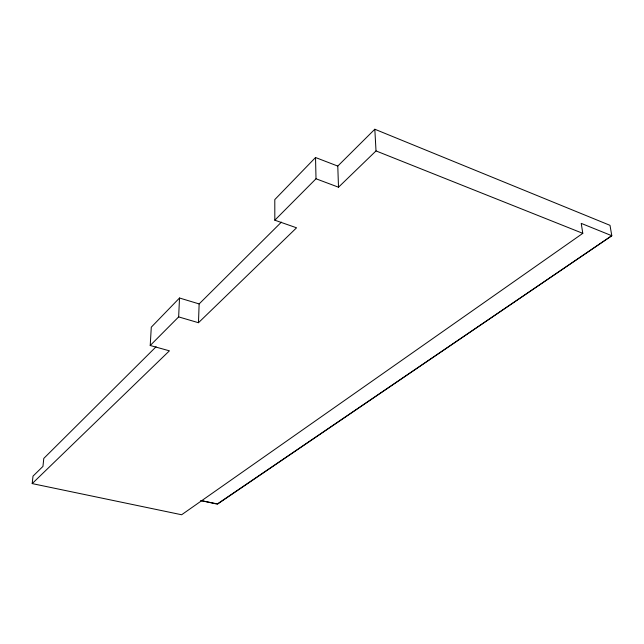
<?xml version="1.0" encoding="UTF-8"?>
<svg xmlns="http://www.w3.org/2000/svg" width="644" height="644" viewBox="0 0 644 644"><rect width="100%" height="100%" fill="white"/><g stroke="black" fill="none" stroke-linecap="round" stroke-linejoin="round"><path stroke-width="0.97" d="M198.473 322.716L296.562 227.799L274.819 220.2L316.011 178.774L338.511 187.211L337.778 166.08L374.824 129.243L610.005 225.336L611.8 235.72L581.226 223.379L582.796 233.345L181.632 514.757L32.2 483.596L169.412 350.827L150.213 345.498L178.654 316.904L198.473 322.716L199.141 303.928L281.412 222.124M178.654 316.904L179.515 298.011L199.141 303.928M150.213 345.498L151.292 327.168L179.515 298.011M32.2 483.596L33.005 476.149L42.955 466.393L43.784 458.415L156.098 346.738M337.778 166.08L315.528 157.522L274.795 199.592L274.819 220.2M338.511 187.211L376.016 150.921L374.824 129.243M217.422 503.93L611.8 235.72L217.422 504.155L200.807 500.557L216.448 503.729M376.016 150.921L582.796 233.345M315.528 157.522L316.011 178.774"/></g></svg>
